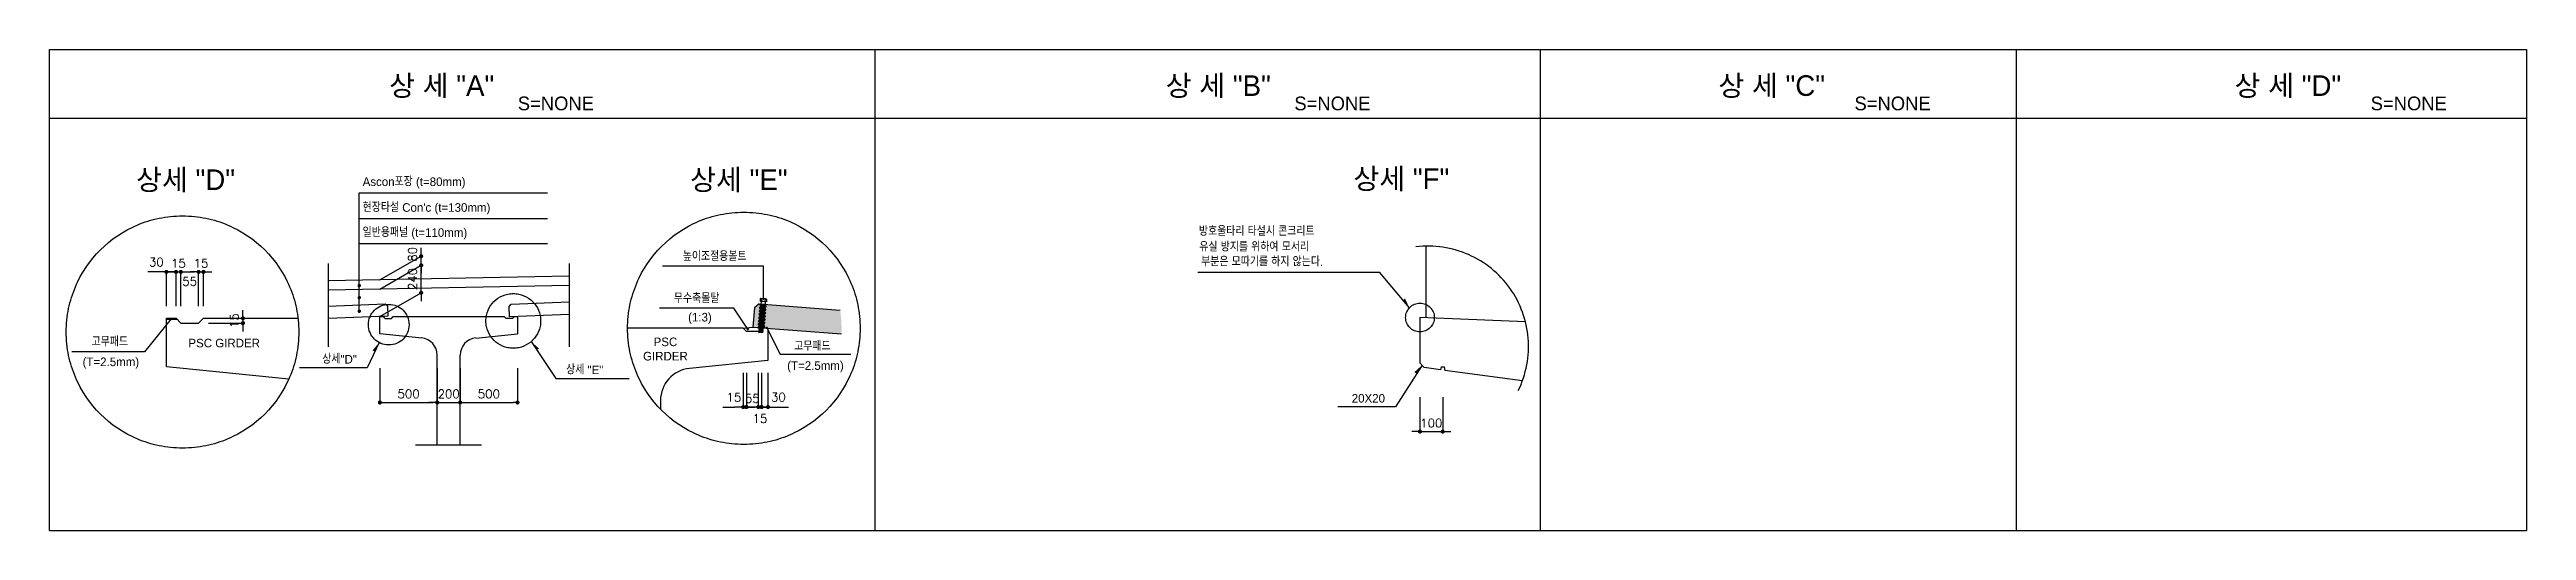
# Model space of a CAD drawing. Extents: x 0 to 720, y -140 to 0.
import ezdxf
from ezdxf.enums import TextEntityAlignment as Align

# ---------------------------------------------------------------- set-up
doc = ezdxf.new("R2010")
doc.units = 0
doc.header["$LTSCALE"] = 300
doc.linetypes.add('CENTER', pattern=[2, 1.25, -0.25, 0.25, -0.25])
doc.linetypes.add('HIDDEN', pattern=[0.375, 0.25, -0.125])
doc.layers.get('0').update_dxf_attribs({"linetype": 'CONTINUOUS'})
for name, color, linetype in [('dim', 1, 'CONTINUOUS'), ('stru', 4, 'CONTINUOUS'), ('txt', 7, 'CONTINUOUS')]:
    doc.layers.add(name, color=color, linetype=linetype)
doc.styles.add('GHS', font='djdg.shx', dxfattribs={"bigfont": 'ghs.shx'})
doc.styles.add('ROMANS', font='ROMANS.SHX')
doc.styles.add('주 TITLE', font='taegulim.TTF')
doc.styles.add('주TITLE', font='taegulim.TTF')

# ---------------------------------------------------------------- blocks, each defined once
blk = doc.blocks.new('DOT')
at = {"color": 1}
blk.add_line((0, 0), (-1, 0), dxfattribs=at)
at = {"color": 7, "const_width": 0.5}
blk.add_lwpolyline([(-0.25, 0, 1), (0.25, 0, 1)], format="xyb", close=True, dxfattribs=at)
blk = doc.blocks.new('arw1')
at = {"color": 1}
blk.add_solid([(0, 0), (2.9, 0.78), (2.9, 0)], dxfattribs=at)

msp = doc.modelspace()

# ---------------------------------------------------------------- hatches: boundary and pattern name
h = msp.add_hatch(color=8)
h.paths.add_polyline_path([(35.29, -78.23), (33.96, -78.23), (33.96, -78.53), (35.26, -78.53), (35.27, -78.52, -0.225892), (35.2, -78.38, -0.263283)])
h.paths.add_polyline_path([(36.77, -78.23), (35.47, -78.23, -0.263283), (35.55, -78.38, -0.259345), (35.47, -78.53), (37.07, -78.53)])
msp.add_hatch(color=8).paths.add_polyline_path([(229.81, -75.85), (206.24, -74.06), (204.9, -75.21), (204.48, -80.82), (230.18, -82.77, 0.012003), (230.22, -81.15, 0.039414)])

# ---------------------------------------------------------------- linework, layer by layer
for p, q in [((0, -140), (0, 0)), ((0, 0), (240, 0)), ((240, -140), (240, 0)), ((240, 0), (720, 0)), ((433.3, 0), (433.3, -140)), ((571.7, 0), (571.7, -140)), ((720, 0), (720, -140)), ((0, -20), (240, -20)), ((240, -20), (720, -20)), ((0, -140), (240, -140)), ((240, -140), (720, -140))]:
    msp.add_line(p, q)
at = {"color": 1}
for p, q in [((90.04, -76.18), (90.04, -41.68)), ((90.04, -41.68), (144.74, -41.68)), ((90.04, -49.18), (144.74, -49.18)), ((90.04, -56.47), (144.74, -56.47)), ((207.51, -63.1), (178.19, -63.1)), ((207.51, -72.53), (207.51, -63.1)), ((333.75, -64.8), (386.6, -64.8)), ((395.28, -75.21), (386.6, -64.8)), ((35.38, -78.38), (27.57, -88)), ((198.93, -75.33), (177.28, -75.33)), ((202.96, -81.37), (198.93, -75.33)), ((207.82, -78.68), (206.27, -78.8)), ((207.82, -78.68), (206.27, -78.8)), ((207.83, -78.87), (206.28, -78.99)), ((207.89, -77.71), (206.34, -77.84)), ((207.89, -77.71), (206.34, -77.84)), ((207.9, -77.9), (206.36, -78.02)), ((206.36, -79.13), (206.43, -79.08)), ((206.42, -79.23), (206.36, -79.13)), ((206.37, -78.99), (206.44, -78.93)), ((206.43, -79.08), (206.37, -78.99)), ((206.38, -78.84), (206.45, -78.78)), ((206.44, -78.93), (206.38, -78.84)), ((206.39, -79.14), (206.45, -79.08)), ((207.64, -79.08), (206.39, -79.14)), ((206.44, -79.23), (206.39, -79.14)), ((206.4, -78.69), (206.46, -78.63)), ((206.45, -78.78), (206.4, -78.69)), ((206.4, -78.99), (206.46, -78.93)), ((207.66, -78.93), (206.4, -78.99)), ((206.45, -79.08), (206.4, -78.99)), ((207.96, -76.75), (206.41, -76.87)), ((206.41, -78.54), (206.47, -78.48)), ((206.46, -78.63), (206.41, -78.54)), ((206.41, -78.84), (206.48, -78.78)), ((207.67, -78.78), (206.41, -78.84)), ((206.46, -78.93), (206.41, -78.84)), ((206.42, -78.39), (206.49, -78.33)), ((206.47, -78.48), (206.42, -78.39)), ((206.42, -78.69), (206.49, -78.63)), ((207.68, -78.64), (206.42, -78.69)), ((206.48, -78.78), (206.42, -78.69)), ((207.98, -76.93), (206.43, -77.05)), ((206.43, -78.24), (206.5, -78.18)), ((206.49, -78.33), (206.43, -78.24)), ((206.43, -78.54), (206.5, -78.48)), ((207.69, -78.49), (206.43, -78.54)), ((206.49, -78.63), (206.43, -78.54)), ((206.44, -78.09), (206.51, -78.03)), ((206.5, -78.18), (206.44, -78.09)), ((206.44, -78.39), (206.51, -78.34)), ((207.7, -78.34), (206.44, -78.39)), ((206.5, -78.48), (206.44, -78.39)), ((206.44, -79.23), (207.58, -79.14)), ((206.45, -77.94), (206.52, -77.88)), ((206.51, -78.03), (206.45, -77.94)), ((206.45, -78.24), (206.52, -78.19)), ((207.71, -78.19), (206.45, -78.24)), ((206.51, -78.34), (206.45, -78.24)), ((206.45, -79.08), (207.59, -78.99)), ((206.46, -77.79), (206.53, -77.74)), ((206.52, -77.88), (206.46, -77.79)), ((206.46, -78.93), (207.6, -78.84)), ((206.47, -77.64), (206.54, -77.59)), ((206.53, -77.74), (206.47, -77.64)), ((206.47, -78.1), (206.53, -78.04)), ((207.72, -78.04), (206.47, -78.1)), ((206.52, -78.19), (206.47, -78.1)), ((206.48, -77.95), (206.54, -77.89)), ((207.73, -77.89), (206.48, -77.95)), ((206.53, -78.04), (206.48, -77.95)), ((206.48, -78.78), (207.61, -78.69)), ((208.04, -75.78), (206.49, -75.9)), ((206.49, -77.5), (206.55, -77.44)), ((206.54, -77.59), (206.49, -77.5)), ((206.49, -77.8), (206.55, -77.74)), ((207.75, -77.74), (206.49, -77.8)), ((206.54, -77.89), (206.49, -77.8)), ((206.49, -78.63), (207.62, -78.54)), ((208.05, -75.97), (206.5, -76.09)), ((206.5, -77.35), (206.56, -77.29)), ((206.55, -77.44), (206.5, -77.35)), ((206.5, -77.65), (206.57, -77.59)), ((207.76, -77.59), (206.5, -77.65)), ((206.55, -77.74), (206.5, -77.65)), ((206.5, -78.48), (207.63, -78.4)), ((206.51, -77.2), (206.58, -77.14)), ((206.56, -77.29), (206.51, -77.2)), ((206.51, -77.5), (206.58, -77.44)), ((207.77, -77.44), (206.51, -77.5)), ((206.57, -77.59), (206.51, -77.5)), ((206.51, -78.34), (207.64, -78.25)), ((206.57, -72.58), (206.52, -73.27)), ((208.39, -73.41), (206.52, -73.27)), ((206.52, -77.05), (206.59, -76.99)), ((206.58, -77.14), (206.52, -77.05)), ((206.52, -77.35), (206.59, -77.29)), ((207.78, -77.3), (206.52, -77.35)), ((206.58, -77.44), (206.52, -77.35)), ((206.52, -78.19), (207.66, -78.1)), ((206.53, -76.9), (206.6, -76.84)), ((206.59, -76.99), (206.53, -76.9)), ((206.53, -77.2), (206.6, -77.14)), ((207.79, -77.15), (206.53, -77.2)), ((206.59, -77.29), (206.53, -77.2)), ((206.53, -78.04), (207.67, -77.95)), ((206.54, -76.75), (206.61, -76.69)), ((206.6, -76.84), (206.54, -76.75)), ((206.54, -77.05), (206.61, -76.99)), ((207.8, -77), (206.54, -77.05)), ((206.6, -77.14), (206.54, -77.05)), ((206.54, -77.89), (207.68, -77.8)), ((206.55, -76.6), (206.62, -76.54)), ((206.61, -76.69), (206.55, -76.6)), ((206.55, -77.74), (207.69, -77.65)), ((206.56, -74.93), (208.11, -74.81)), ((206.56, -76.9), (206.62, -76.85)), ((207.81, -76.85), (206.56, -76.9)), ((206.61, -76.99), (206.56, -76.9)), ((206.57, -76.45), (206.63, -76.39)), ((206.62, -76.54), (206.57, -76.45)), ((206.57, -76.75), (206.63, -76.7)), ((207.82, -76.7), (206.57, -76.75)), ((206.62, -76.85), (206.57, -76.75)), ((206.57, -77.59), (207.7, -77.5)), ((206.58, -75.12), (208.12, -75)), ((206.58, -76.3), (206.64, -76.25)), ((206.63, -76.39), (206.58, -76.3)), ((206.58, -76.61), (206.65, -76.55)), ((207.84, -76.55), (206.58, -76.61)), ((206.63, -76.7), (206.58, -76.61)), ((206.58, -77.44), (207.71, -77.35)), ((206.59, -76.15), (206.65, -76.1)), ((206.64, -76.25), (206.59, -76.15)), ((206.59, -76.46), (206.66, -76.4)), ((207.85, -76.4), (206.59, -76.46)), ((206.65, -76.55), (206.59, -76.46)), ((206.59, -77.29), (207.72, -77.2)), ((206.6, -76.01), (206.67, -75.95)), ((206.65, -76.1), (206.6, -76.01)), ((206.6, -76.31), (206.67, -76.25)), ((207.86, -76.25), (206.6, -76.31)), ((206.66, -76.4), (206.6, -76.31)), ((206.6, -77.14), (207.74, -77.05)), ((208.17, -74.21), (206.61, -74.09)), ((206.61, -74.09), (206.61, -74.17)), ((206.62, -74.09), (206.61, -74.17)), ((206.62, -74.09), (206.61, -74.17)), ((208.16, -74.29), (206.61, -74.17)), ((206.61, -75.86), (206.68, -75.8)), ((206.67, -75.95), (206.61, -75.86)), ((206.61, -76.16), (206.68, -76.1)), ((207.87, -76.1), (206.61, -76.16)), ((206.67, -76.25), (206.61, -76.16)), ((206.61, -76.99), (207.75, -76.91)), ((206.63, -74.09), (206.62, -74.17)), ((206.62, -75.71), (206.69, -75.65)), ((206.68, -75.8), (206.62, -75.71)), ((206.62, -76.01), (206.69, -75.95)), ((207.88, -75.95), (206.62, -76.01)), ((206.68, -76.1), (206.62, -76.01)), ((206.62, -76.85), (207.76, -76.76)), ((206.63, -75.56), (206.7, -75.5)), ((206.69, -75.65), (206.63, -75.56)), ((206.63, -75.86), (206.7, -75.8)), ((207.89, -75.81), (206.63, -75.86)), ((206.69, -75.95), (206.63, -75.86)), ((206.63, -76.7), (207.77, -76.61)), ((206.65, -74.09), (206.64, -74.17)), ((206.64, -75.41), (206.71, -75.35)), ((206.7, -75.5), (206.64, -75.41)), ((206.65, -75.71), (206.71, -75.65)), ((207.9, -75.66), (206.65, -75.71)), ((206.7, -75.8), (206.65, -75.71)), ((206.65, -76.55), (207.78, -76.46)), ((206.66, -75.26), (206.72, -75.2)), ((206.71, -75.35), (206.66, -75.26)), ((206.66, -75.56), (206.72, -75.51)), ((207.92, -75.51), (206.66, -75.56)), ((206.71, -75.65), (206.66, -75.56)), ((206.66, -76.4), (207.79, -76.31)), ((206.67, -73.28), (206.67, -73.34)), ((208.23, -73.46), (206.67, -73.34)), ((206.67, -75.11), (206.73, -75.05)), ((206.72, -75.2), (206.67, -75.11)), ((206.67, -75.41), (206.74, -75.36)), ((207.93, -75.36), (206.67, -75.41)), ((206.72, -75.51), (206.67, -75.41)), ((206.67, -76.25), (207.8, -76.16)), ((206.69, -74.09), (206.68, -74.17)), ((206.68, -74.96), (206.75, -74.91)), ((206.73, -75.05), (206.68, -74.96)), ((206.68, -75.26), (206.75, -75.21)), ((207.94, -75.21), (206.68, -75.26)), ((206.74, -75.36), (206.68, -75.26)), ((206.68, -76.1), (207.81, -76.01)), ((206.69, -74.81), (206.76, -74.76)), ((206.75, -74.91), (206.69, -74.81)), ((206.69, -75.12), (206.76, -75.06)), ((207.95, -75.06), (206.69, -75.12)), ((206.75, -75.21), (206.69, -75.12)), ((206.69, -75.95), (207.83, -75.86)), ((206.7, -74.66), (206.77, -74.61)), ((206.76, -74.76), (206.7, -74.66)), ((206.7, -74.97), (206.77, -74.91)), ((207.96, -74.91), (206.7, -74.97)), ((206.76, -75.06), (206.7, -74.97)), ((206.7, -75.8), (207.84, -75.71)), ((206.71, -74.52), (206.78, -74.46)), ((206.77, -74.61), (206.71, -74.52)), ((206.71, -74.82), (206.78, -74.76)), ((207.97, -74.76), (206.71, -74.82)), ((206.77, -74.91), (206.71, -74.82)), ((206.71, -75.65), (207.85, -75.57)), ((206.72, -74.37), (206.79, -74.31)), ((206.78, -74.46), (206.72, -74.37)), ((206.72, -75.51), (207.86, -75.42)), ((206.74, -74.1), (206.73, -74.18)), ((206.73, -74.21), (206.8, -74.18)), ((206.79, -74.31), (206.73, -74.21)), ((206.73, -74.67), (206.79, -74.61)), ((207.98, -74.61), (206.73, -74.67)), ((206.78, -74.76), (206.73, -74.67)), ((206.74, -74.52), (206.8, -74.46)), ((207.99, -74.46), (206.74, -74.52)), ((206.79, -74.61), (206.74, -74.52)), ((206.74, -75.36), (207.87, -75.27)), ((206.75, -74.37), (206.82, -74.31)), ((208.01, -74.32), (206.75, -74.37)), ((206.8, -74.46), (206.75, -74.37)), ((206.75, -75.21), (207.88, -75.12)), ((206.82, -73.48), (206.76, -74.18)), ((206.76, -74.22), (206.83, -74.19)), ((207.11, -74.21), (206.76, -74.22)), ((206.82, -74.31), (206.76, -74.22)), ((206.76, -75.06), (207.89, -74.97)), ((206.77, -74.1), (206.77, -74.1)), ((206.77, -74.91), (207.9, -74.82)), ((206.78, -74.76), (207.92, -74.67)), ((206.79, -74.61), (207.93, -74.52)), ((208.23, -72.58), (206.8, -72.47)), ((206.8, -74.46), (207.94, -74.37)), ((206.82, -74.31), (207.65, -74.25)), ((206.87, -74.11), (206.86, -74.19)), ((207, -72.61), (206.95, -73.3)), ((207.03, -74.12), (207.02, -74.2)), ((207.26, -74.14), (207.25, -74.22)), ((207.53, -74.16), (207.52, -74.24)), ((207.58, -79.14), (207.64, -79.08)), ((207.63, -79.23), (207.58, -79.14)), ((207.59, -78.99), (207.66, -78.93)), ((207.64, -79.08), (207.59, -78.99)), ((207.6, -78.84), (207.67, -78.78)), ((207.66, -78.93), (207.6, -78.84)), ((207.6, -79.14), (207.67, -79.09)), ((207.66, -79.24), (207.6, -79.14)), ((207.61, -78.69), (207.68, -78.64)), ((207.67, -78.78), (207.61, -78.69)), ((207.61, -79), (207.68, -78.94)), ((207.67, -79.09), (207.61, -79)), ((207.62, -78.54), (207.69, -78.49)), ((207.68, -78.64), (207.62, -78.54)), ((207.62, -78.85), (207.69, -78.79)), ((207.68, -78.94), (207.62, -78.85)), ((207.63, -78.4), (207.7, -78.34)), ((207.69, -78.49), (207.63, -78.4)), ((207.63, -78.7), (207.7, -78.64)), ((207.69, -78.79), (207.63, -78.7)), ((207.64, -78.25), (207.71, -78.19)), ((207.7, -78.34), (207.64, -78.25)), ((207.65, -78.55), (207.71, -78.49)), ((207.7, -78.64), (207.65, -78.55)), ((207.66, -78.1), (207.72, -78.04)), ((207.71, -78.19), (207.66, -78.1)), ((207.66, -78.4), (207.72, -78.34)), ((207.71, -78.49), (207.66, -78.4)), ((207.67, -77.95), (207.73, -77.89)), ((207.72, -78.04), (207.67, -77.95)), ((207.67, -78.25), (207.74, -78.19)), ((207.72, -78.34), (207.67, -78.25)), ((207.68, -77.8), (207.75, -77.74)), ((207.73, -77.89), (207.68, -77.8)), ((207.68, -78.1), (207.75, -78.04)), ((207.74, -78.19), (207.68, -78.1)), ((207.69, -77.65), (207.76, -77.59)), ((207.75, -77.74), (207.69, -77.65)), ((207.69, -77.95), (207.76, -77.89)), ((207.75, -78.04), (207.69, -77.95)), ((207.7, -77.5), (207.77, -77.44)), ((207.76, -77.59), (207.7, -77.5)), ((207.7, -77.8), (207.77, -77.75)), ((207.76, -77.89), (207.7, -77.8)), ((207.71, -77.35), (207.78, -77.3)), ((207.77, -77.44), (207.71, -77.35)), ((207.71, -77.65), (207.78, -77.6)), ((207.77, -77.75), (207.71, -77.65)), ((207.72, -77.2), (207.79, -77.15)), ((207.78, -77.3), (207.72, -77.2)), ((207.73, -77.51), (207.79, -77.45)), ((207.78, -77.6), (207.73, -77.51)), ((207.74, -77.05), (207.8, -77)), ((207.79, -77.15), (207.74, -77.05)), ((207.74, -77.36), (207.8, -77.3)), ((207.79, -77.45), (207.74, -77.36)), ((207.75, -74.17), (207.75, -74.26)), ((207.75, -76.91), (207.81, -76.85)), ((207.8, -77), (207.75, -76.91)), ((207.75, -77.21), (207.82, -77.15)), ((207.8, -77.3), (207.75, -77.21)), ((207.76, -76.76), (207.82, -76.7)), ((207.81, -76.85), (207.76, -76.76)), ((207.76, -77.06), (207.83, -77)), ((207.82, -77.15), (207.76, -77.06)), ((207.77, -76.61), (207.84, -76.55)), ((207.82, -76.7), (207.77, -76.61)), ((207.77, -76.91), (207.84, -76.85)), ((207.83, -77), (207.77, -76.91)), ((207.78, -76.46), (207.85, -76.4)), ((207.84, -76.55), (207.78, -76.46)), ((207.78, -76.76), (207.85, -76.7)), ((207.84, -76.85), (207.78, -76.76)), ((207.79, -76.31), (207.86, -76.25)), ((207.85, -76.4), (207.79, -76.31)), ((207.79, -76.61), (207.86, -76.55)), ((207.85, -76.7), (207.79, -76.61)), ((207.8, -76.16), (207.87, -76.1)), ((207.86, -76.25), (207.8, -76.16)), ((207.8, -76.46), (207.87, -76.41)), ((207.86, -76.55), (207.8, -76.46)), ((207.81, -76.01), (207.88, -75.95)), ((207.87, -76.1), (207.81, -76.01)), ((207.82, -76.31), (207.88, -76.26)), ((207.87, -76.41), (207.82, -76.31)), ((207.83, -75.86), (207.89, -75.81)), ((207.88, -75.95), (207.83, -75.86)), ((207.83, -76.16), (207.89, -76.11)), ((207.88, -76.26), (207.83, -76.16)), ((207.84, -75.71), (207.9, -75.66)), ((207.89, -75.81), (207.84, -75.71)), ((207.84, -76.02), (207.91, -75.96)), ((207.89, -76.11), (207.84, -76.02)), ((207.85, -75.57), (207.92, -75.51)), ((207.9, -75.66), (207.85, -75.57)), ((207.85, -75.87), (207.92, -75.81)), ((207.91, -75.96), (207.85, -75.87)), ((207.86, -75.42), (207.93, -75.36)), ((207.92, -75.51), (207.86, -75.42)), ((207.86, -75.72), (207.93, -75.66)), ((207.92, -75.81), (207.86, -75.72)), ((207.87, -75.27), (207.94, -75.21)), ((207.93, -75.36), (207.87, -75.27)), ((207.87, -75.57), (207.94, -75.51)), ((207.93, -75.66), (207.87, -75.57)), ((207.88, -75.12), (207.95, -75.06)), ((207.94, -75.21), (207.88, -75.12)), ((207.88, -75.42), (207.95, -75.36)), ((207.94, -75.51), (207.88, -75.42)), ((207.89, -74.97), (207.96, -74.91)), ((207.95, -75.06), (207.89, -74.97)), ((207.9, -74.82), (207.97, -74.76)), ((207.96, -74.91), (207.9, -74.82)), ((207.9, -75.27), (207.96, -75.21)), ((207.95, -75.36), (207.9, -75.27)), ((207.92, -74.19), (207.91, -74.27)), ((207.91, -75.12), (207.97, -75.06)), ((207.96, -75.21), (207.91, -75.12)), ((207.92, -74.67), (207.98, -74.61)), ((207.97, -74.76), (207.92, -74.67)), ((207.92, -74.97), (207.98, -74.92)), ((207.97, -75.06), (207.92, -74.97)), ((207.93, -74.52), (207.99, -74.46)), ((207.98, -74.61), (207.93, -74.52)), ((207.93, -74.82), (208, -74.77)), ((207.98, -74.92), (207.93, -74.82)), ((207.94, -74.37), (208.01, -74.32)), ((207.99, -74.46), (207.94, -74.37)), ((207.94, -74.68), (208.01, -74.62)), ((208, -74.77), (207.94, -74.68)), ((208.01, -72.69), (207.95, -73.38)), ((207.95, -74.53), (208.02, -74.47)), ((208.01, -74.62), (207.95, -74.53)), ((207.96, -74.38), (208.03, -74.32)), ((208.02, -74.47), (207.96, -74.38)), ((208.01, -74.32), (207.98, -74.27)), ((208.06, -73.57), (208, -74.27)), ((208.03, -74.32), (208, -74.27)), ((208.01, -74.19), (208.01, -74.19)), ((208.04, -74.2), (208.04, -74.28)), ((208.09, -74.2), (208.09, -74.28)), ((208.14, -74.2), (208.13, -74.28)), ((208.16, -74.21), (208.15, -74.29)), ((208.17, -74.21), (208.16, -74.29)), ((208.16, -74.21), (208.16, -74.29)), ((208.17, -74.21), (208.16, -74.29)), ((208.23, -73.4), (208.23, -73.46)), ((208.44, -72.72), (208.39, -73.41)), ((95.83, -85.3), (92.35, -92.66)), ((140, -85.03), (147.16, -95.74)), ((207.67, -80.62), (206.12, -80.74)), ((207.67, -80.62), (206.12, -80.74)), ((207.68, -80.8), (206.14, -80.93)), ((207.41, -82.21), (206.15, -82.27)), ((206.15, -82.27), (206.22, -82.21)), ((206.2, -82.36), (206.15, -82.27)), ((207.42, -82.06), (206.16, -82.12)), ((206.16, -82.12), (206.23, -82.06)), ((206.22, -82.21), (206.16, -82.12)), ((207.43, -81.91), (206.17, -81.97)), ((206.17, -81.97), (206.24, -81.91)), ((206.23, -82.06), (206.17, -81.97)), ((207.44, -81.76), (206.18, -81.82)), ((206.18, -81.82), (206.25, -81.76)), ((206.24, -81.91), (206.18, -81.82)), ((207.74, -79.65), (206.19, -79.77)), ((206.19, -81.67), (206.26, -81.61)), ((207.45, -81.62), (206.19, -81.67)), ((206.25, -81.76), (206.19, -81.67)), ((206.2, -81.52), (206.27, -81.46)), ((207.46, -81.47), (206.2, -81.52)), ((206.26, -81.61), (206.2, -81.52)), ((206.2, -82.36), (207.34, -82.27)), ((207.76, -79.84), (206.21, -79.96)), ((206.22, -81.37), (206.28, -81.31)), ((207.47, -81.32), (206.22, -81.37)), ((206.27, -81.46), (206.22, -81.37)), ((206.22, -82.21), (207.35, -82.12)), ((206.23, -81.22), (206.29, -81.17)), ((207.49, -81.17), (206.23, -81.22)), ((206.28, -81.31), (206.23, -81.22)), ((206.23, -82.06), (207.36, -81.97)), ((207.5, -81.02), (206.24, -81.07)), ((206.24, -81.07), (206.31, -81.02)), ((206.29, -81.17), (206.24, -81.07)), ((206.24, -81.91), (207.37, -81.82)), ((207.51, -80.87), (206.25, -80.93)), ((206.25, -80.93), (206.32, -80.87)), ((206.31, -81.02), (206.25, -80.93)), ((206.25, -81.76), (207.38, -81.67)), ((207.52, -80.72), (206.26, -80.78)), ((206.26, -80.78), (206.33, -80.72)), ((206.32, -80.87), (206.26, -80.78)), ((206.26, -81.61), (207.4, -81.52)), ((206.27, -80.63), (206.34, -80.57)), ((207.53, -80.57), (206.27, -80.63)), ((206.33, -80.72), (206.27, -80.63)), ((206.27, -81.46), (207.41, -81.37)), ((206.28, -80.48), (206.35, -80.42)), ((207.54, -80.42), (206.28, -80.48)), ((206.34, -80.57), (206.28, -80.48)), ((206.28, -81.31), (207.42, -81.23)), ((206.29, -81.17), (207.43, -81.08)), ((206.3, -80.33), (206.36, -80.27)), ((207.55, -80.27), (206.3, -80.33)), ((206.35, -80.42), (206.3, -80.33)), ((206.31, -80.18), (206.37, -80.12)), ((207.56, -80.13), (206.31, -80.18)), ((206.36, -80.27), (206.31, -80.18)), ((206.31, -81.02), (207.44, -80.93)), ((206.32, -79.73), (206.38, -79.67)), ((206.35, -79.79), (206.32, -79.73)), ((206.32, -80.03), (206.39, -79.97)), ((207.58, -79.98), (206.32, -80.03)), ((206.37, -80.12), (206.32, -80.03)), ((206.32, -80.87), (207.45, -80.78)), ((206.33, -79.58), (206.39, -79.52)), ((206.38, -79.67), (206.33, -79.58)), ((206.33, -79.88), (206.4, -79.83)), ((207.59, -79.83), (206.33, -79.88)), ((206.39, -79.97), (206.33, -79.88)), ((206.33, -80.72), (207.46, -80.63)), ((206.34, -79.43), (206.41, -79.37)), ((206.39, -79.52), (206.34, -79.43)), ((206.34, -79.73), (206.41, -79.68)), ((207.6, -79.68), (206.34, -79.73)), ((206.4, -79.83), (206.34, -79.73)), ((206.34, -80.57), (207.47, -80.48)), ((206.35, -79.28), (206.42, -79.23)), ((206.41, -79.37), (206.35, -79.28)), ((206.35, -79.58), (206.42, -79.53)), ((207.61, -79.53), (206.35, -79.58)), ((206.41, -79.68), (206.35, -79.58)), ((206.35, -80.42), (207.49, -80.33)), ((206.36, -79.44), (206.43, -79.38)), ((207.62, -79.38), (206.36, -79.44)), ((206.42, -79.53), (206.36, -79.44)), ((206.36, -80.27), (207.5, -80.18)), ((206.37, -79.29), (206.44, -79.23)), ((207.63, -79.23), (206.37, -79.29)), ((206.43, -79.38), (206.37, -79.29)), ((206.37, -80.12), (207.51, -80.03)), ((206.39, -79.97), (207.52, -79.89)), ((206.4, -79.83), (207.53, -79.74)), ((206.41, -79.68), (207.54, -79.59)), ((206.42, -79.53), (207.55, -79.44)), ((206.43, -79.38), (207.57, -79.29)), ((207.34, -82.27), (207.41, -82.21)), ((207.35, -82.12), (207.42, -82.06)), ((207.41, -82.21), (207.35, -82.12)), ((207.36, -81.97), (207.43, -81.91)), ((207.42, -82.06), (207.36, -81.97)), ((207.37, -81.82), (207.44, -81.76)), ((207.43, -81.91), (207.37, -81.82)), ((207.38, -81.67), (207.45, -81.62)), ((207.44, -81.76), (207.38, -81.67)), ((207.4, -81.52), (207.46, -81.47)), ((207.45, -81.62), (207.4, -81.52)), ((207.41, -81.37), (207.47, -81.32)), ((207.46, -81.47), (207.41, -81.37)), ((207.42, -81.23), (207.49, -81.17)), ((207.42, -81.23), (207.49, -81.17)), ((207.47, -81.32), (207.42, -81.23)), ((207.43, -81.08), (207.5, -81.02)), ((207.49, -81.17), (207.43, -81.08)), ((207.44, -80.93), (207.51, -80.87)), ((207.5, -81.02), (207.44, -80.93)), ((207.45, -80.78), (207.52, -80.72)), ((207.51, -80.87), (207.45, -80.78)), ((207.46, -80.63), (207.53, -80.57)), ((207.52, -80.72), (207.46, -80.63)), ((207.47, -80.48), (207.54, -80.42)), ((207.53, -80.57), (207.47, -80.48)), ((207.49, -80.33), (207.55, -80.27)), ((207.54, -80.42), (207.49, -80.33)), ((207.5, -80.18), (207.56, -80.13)), ((207.55, -80.27), (207.5, -80.18)), ((207.51, -80.03), (207.58, -79.98)), ((207.56, -80.13), (207.51, -80.03)), ((207.52, -79.89), (207.59, -79.83)), ((207.58, -79.98), (207.52, -79.89)), ((207.53, -79.74), (207.6, -79.68)), ((207.59, -79.83), (207.53, -79.74)), ((207.54, -79.59), (207.61, -79.53)), ((207.6, -79.68), (207.54, -79.59)), ((207.54, -79.89), (207.61, -79.83)), ((207.55, -79.44), (207.62, -79.38)), ((207.61, -79.53), (207.55, -79.44)), ((207.56, -79.74), (207.62, -79.68)), ((207.61, -79.83), (207.56, -79.74)), ((207.57, -79.29), (207.63, -79.23)), ((207.62, -79.38), (207.57, -79.29)), ((207.57, -79.59), (207.63, -79.53)), ((207.62, -79.68), (207.57, -79.59)), ((207.58, -79.44), (207.65, -79.38)), ((207.63, -79.53), (207.58, -79.44)), ((207.59, -79.29), (207.66, -79.24)), ((207.65, -79.38), (207.59, -79.29)), ((208.51, -81.04), (212.41, -88.64)), ((27.57, -88), (6.5, -88)), ((92.35, -92.66), (72.68, -92.66)), ((212.41, -88.64), (232.96, -88.64)), ((398.96, -91.89), (391.2, -104.02)), ((147.16, -95.74), (168.53, -95.74)), ((391.2, -104.02), (374.52, -104.02))]:
    msp.add_line(p, q, dxfattribs=at)
at = {"color": 1, "linetype": 'CENTER'}
for p, q in [((81.04, -62.24), (81.04, -86.57)), ((151.02, -62.24), (151.02, -86.57)), ((106.38, -115.1), (125.59, -115.1))]:
    msp.add_line(p, q, dxfattribs=at)
at = {"color": 1, "linetype": 'HIDDEN', "ltscale": 0.1}
for p, q in [((206.28, -79.05), (207.79, -79.41)), ((206.31, -78.27), (207.82, -78.62)), ((206.35, -78.08), (207.86, -78.44)), ((206.38, -77.3), (207.89, -77.65)), ((206.42, -77.12), (207.94, -77.47)), ((206.46, -76.33), (207.97, -76.68)), ((206.5, -76.15), (208.01, -76.5)), ((206.53, -75.36), (208.04, -75.72)), ((206.57, -75.18), (208.08, -75.53)), ((206.6, -74.39), (208.11, -74.75)), ((206.65, -74.21), (208.16, -74.57)), ((206.16, -80.2), (207.67, -80.56)), ((206.2, -80.02), (207.72, -80.37)), ((206.23, -79.23), (207.75, -79.59))]:
    msp.add_line(p, q, dxfattribs=at)
at = {"color": 7, "const_width": 0.5}
for points in [[(89.79, -68.72, 1), (90.29, -68.72, 1)], [(89.79, -72.21, 1), (90.29, -72.21, 1)], [(89.79, -76.18, 1), (90.29, -76.18, 1)]]:
    msp.add_lwpolyline(points, format="xyb", close=True, dxfattribs=at)
at = {"color": 2, "const_width": 0.352}
for points in [[(35.55, -78.38, -1), (35.2, -78.38, -1)], [(207.69, -72.53, -1), (207.34, -72.53, -1)], [(203.14, -81.37, -1), (202.78, -81.37, -1)], [(208.68, -81.04, -1), (208.33, -81.04, -1)]]:
    msp.add_lwpolyline(points, format="xyb", close=True, dxfattribs=at)
at = {"color": 1, "linetype": 'CENTER'}
for centre, radius in [((38.66, -82.22), 33.79), ((201.83, -81.15), 33.79), ((134.8, -79), 7.96), ((98.6, -80.09), 5.91)]:
    msp.add_circle(centre, radius, dxfattribs=at)
at = {"color": 1, "linetype": 'CENTER', "ltscale": 0.5}
msp.add_circle((398.36, -78.01), 4.17, dxfattribs=at)
msp.add_arc((400.73, -86.41), 29.18, 333.82803, 97.02225, dxfattribs=at)
at = {"color": 1}
for centre, radius, start, end in [((206.28, -79.02), 0.219, 94.48098, 256.83203), ((206.36, -78.05), 0.219, 94.48098, 256.83203), ((206.43, -77.09), 0.219, 94.48098, 256.83203), ((206.28, -79.02), 0.0312, 94.48098, 256.83203), ((206.51, -76.12), 0.219, 94.48098, 256.83203), ((206.36, -78.05), 0.0312, 94.48098, 256.83203), ((206.58, -75.15), 0.219, 94.48098, 256.83203), ((206.43, -77.09), 0.0312, 94.48098, 256.83203), ((206.65, -74.18), 0.219, 184.43073, 256.83203), ((206.51, -76.12), 0.0312, 94.48098, 256.83203), ((206.58, -75.15), 0.0312, 94.48098, 256.83203), ((206.65, -74.18), 0.0312, 172.12817, 256.83203), ((206.69, -73.47), 0.125, 355.6565, 85.6565), ((207.81, -78.65), 0.0312, 274.48098, 76.83203), ((207.81, -78.65), 0.219, 274.48098, 76.83203), ((207.89, -77.68), 0.0312, 274.48098, 76.83203), ((207.89, -77.68), 0.219, 274.48098, 76.83203), ((207.96, -76.71), 0.0312, 274.48098, 76.83203), ((207.96, -76.71), 0.219, 274.48098, 76.83203), ((208.03, -75.75), 0.0312, 274.48098, 76.83203), ((208.03, -75.75), 0.219, 274.48098, 76.83203), ((208.19, -73.58), 0.125, 85.6565, 175.6565), ((208.11, -74.78), 0.0312, 274.48098, 76.83203), ((208.11, -74.78), 0.219, 274.48098, 76.83203), ((206.14, -80.96), 0.219, 94.48098, 173.07586), ((206.21, -79.99), 0.219, 94.48098, 256.83203), ((206.14, -80.96), 0.0312, 94.48098, 157.2849), ((206.21, -79.99), 0.0312, 94.48098, 256.83203), ((207.67, -80.59), 0.0312, 274.48098, 76.83203), ((207.67, -80.59), 0.219, 274.48098, 76.83203), ((207.74, -79.62), 0.0312, 274.48098, 76.83203), ((207.74, -79.62), 0.219, 274.48098, 76.83203)]:
    msp.add_arc(centre, radius, start, end, dxfattribs=at)
for centre, major_axis, ratio in [((206.79, -72.6), (-0.217, 0.016), 0.574242), ((207.51, -72.65), (-0.501, 0.038), 0.248933), ((208.22, -72.71), (-0.217, 0.016), 0.574242)]:
    msp.add_ellipse(centre, major_axis=major_axis, ratio=ratio, start_param=3.141593, end_param=6.283185, dxfattribs=at)
at = {"layer": 'dim', "color": 1}
for p, q in [((31.56, -64.74), (28.6, -64.74)), ((32.76, -64.74), (31.56, -64.74)), ((33.96, -74.74), (33.96, -64.74)), ((33.96, -64.74), (36.77, -64.74)), ((35.57, -64.74), (34.37, -64.74)), ((36.77, -74.74), (36.77, -64.74)), ((36.77, -74.74), (36.77, -64.74)), ((36.77, -64.74), (38.17, -64.74)), ((37.97, -64.74), (39.17, -64.74)), ((38.17, -74.74), (38.17, -64.74)), ((38.17, -74.74), (38.17, -64.74)), ((39.37, -64.74), (40.57, -64.74)), ((39.37, -64.74), (42.13, -64.74)), ((42.13, -64.74), (40.93, -64.74)), ((43.33, -74.74), (43.33, -64.74)), ((43.33, -74.74), (43.33, -64.74)), ((43.33, -64.74), (44.74, -64.74)), ((44.74, -74.74), (44.74, -64.74)), ((45.94, -64.74), (47.14, -64.74)), ((96.03, -67.08), (108.03, -60.16)), ((96.03, -69.75), (108.03, -62.82)), ((96.03, -69.75), (108.03, -62.82)), ((108.03, -58.96), (108.03, -57.76)), ((108.03, -62.82), (108.03, -60.16)), ((108.03, -61.62), (108.03, -60.42)), ((108.03, -70.82), (108.03, -62.82)), ((108.03, -64.02), (108.03, -65.22)), ((96.03, -77.75), (108.03, -70.82)), ((46.21, -78.23), (56.21, -78.23)), ((56.21, -77.03), (56.21, -75.83)), ((56.21, -78.23), (56.21, -79.64)), ((108.03, -72.02), (108.03, -73.22)), ((46.21, -79.64), (56.21, -79.64)), ((56.21, -80.84), (56.21, -82.04)), ((96.03, -92.75), (96.03, -102.75)), ((112.7, -92.75), (112.7, -102.75)), ((112.7, -92.75), (112.7, -102.75)), ((119.36, -92.75), (119.36, -102.75)), ((119.36, -92.75), (119.36, -102.75)), ((136.03, -92.75), (136.03, -102.75)), ((201.65, -94.06), (201.65, -104.06)), ((202.59, -94.06), (202.59, -104.06)), ((202.59, -94.06), (202.59, -104.06)), ((206.02, -94.06), (206.02, -104.06)), ((206.02, -94.06), (206.02, -104.06)), ((206.96, -94.06), (206.96, -104.06)), ((206.96, -94.06), (206.96, -104.06)), ((208.84, -94.06), (208.84, -104.06)), ((97.23, -102.75), (111.5, -102.75)), ((111.5, -102.75), (110.3, -102.75)), ((112.7, -102.75), (119.36, -102.75)), ((120.56, -102.75), (121.76, -102.75)), ((120.56, -102.75), (134.83, -102.75)), ((195.69, -104.06), (199.25, -104.06)), ((200.45, -104.06), (199.25, -104.06)), ((201.39, -104.06), (200.19, -104.06)), ((202.59, -104.06), (201.65, -104.06)), ((206.02, -104.06), (202.59, -104.06)), ((204.82, -104.06), (203.62, -104.06)), ((203.79, -104.06), (204.99, -104.06)), ((205.76, -104.06), (204.56, -104.06)), ((206.96, -104.06), (206.02, -104.06)), ((208.84, -104.06), (206.96, -104.06)), ((207.22, -104.06), (208.42, -104.06)), ((208.16, -104.06), (209.36, -104.06)), ((210.04, -104.06), (211.24, -104.06)), ((211.24, -104.06), (214.8, -104.06)), ((398.36, -101.21), (398.36, -111.21)), ((404.96, -101.21), (404.96, -111.21)), ((397.16, -111.21), (395.96, -111.21)), ((398.36, -111.21), (404.96, -111.21)), ((406.16, -111.21), (407.36, -111.21))]:
    msp.add_line(p, q, dxfattribs=at)
at = {"layer": 'stru'}
for p, q in [((400.16, -78.08), (400.16, -57.23)), ((151.02, -65.99), (81.04, -67.38)), ((151.02, -68.65), (81.04, -70.05)), ((33.96, -92.29), (33.96, -78.23)), ((33.96, -78.23), (36.77, -78.23)), ((33.96, -78.53), (37.07, -78.53)), ((36.77, -78.23), (38.17, -79.64)), ((44.74, -78.23), (43.33, -79.64)), ((44.74, -78.23), (72.21, -78.23)), ((96.03, -82.75), (96.03, -77.75)), ((96.03, -77.75), (97.03, -77.75)), ((97.53, -78.25), (97.03, -77.75)), ((97.53, -78.25), (99.36, -78.25)), ((99.36, -78.25), (99.86, -77.75)), ((99.86, -77.75), (132.2, -77.75)), ((132.7, -78.25), (132.2, -77.75)), ((134.53, -78.25), (132.7, -78.25)), ((134.53, -78.25), (135.03, -77.75)), ((135.03, -77.72), (135.03, -77.75)), ((135.03, -77.75), (136.03, -77.75)), ((136.03, -77.75), (136.03, -82.75)), ((398.36, -78.01), (398.36, -91.21)), ((108.19, -83.97), (96.03, -82.75)), ((123.87, -83.97), (136.03, -82.75)), ((201.65, -81.15), (168.04, -81.15)), ((201.65, -81.15), (204.48, -80.82)), ((201.65, -81.15), (202.59, -82.09)), ((206.02, -82.09), (202.59, -82.09)), ((206.96, -81.15), (206.02, -82.09)), ((208.84, -81.15), (206.96, -81.15)), ((208.84, -81.15), (208.84, -90.53)), ((33.96, -92.29), (69.58, -95.86)), ((112.7, -115.1), (112.7, -88.94)), ((119.36, -115.1), (119.36, -88.94)), ((208.84, -90.53), (186.03, -92.81)), ((398.36, -91.21), (399.55, -92.57)), ((404.36, -93.22), (399.55, -92.57)), ((404.51, -92.32), (404.36, -93.22)), ((404.51, -92.32), (405.41, -92.32)), ((405.41, -92.32), (405.56, -93.38)), ((428.14, -96.42), (405.56, -93.38))]:
    msp.add_line(p, q, dxfattribs=at)
at = {"layer": 'stru', "color": 2}
for p, q in [((204.9, -75.21), (204.48, -80.82)), ((206.24, -74.06), (204.9, -75.21)), ((206.24, -74.06), (229.81, -75.85)), ((204.48, -80.82), (230.18, -82.77))]:
    msp.add_line(p, q, dxfattribs=at)
at = {"layer": 'stru', "color": 4}
for p, q in [((38.17, -79.64), (43.33, -79.64)), ((208.84, -82.4), (208.84, -90.53)), ((177.59, -102.14), (177.59, -103.62)), ((177.59, -103.62), (177.59, -104.69))]:
    msp.add_line(p, q, dxfattribs=at)
at = {"layer": 'stru', "color": 2}
for points in [[(81.04, -74.67), (97.52, -74.02), (98.21, -74.66), (98.33, -77.66), (81.04, -78.34)], [(151.02, -77.12), (133.7, -77.8), (133.58, -74.81), (134.22, -74.11), (151.02, -73.46)]]:
    msp.add_lwpolyline(points, dxfattribs=at)
at = {"layer": 'stru'}
msp.add_lwpolyline([(429.01, -79.22), (398.36, -78.01)], dxfattribs=at)
for centre, radius, start, end in [((107.7, -88.94), 5, 0, 84.28941), ((124.36, -88.94), 5, 95.71059, 180), ((186.96, -102.14), 9.37, 95.71059, 180)]:
    msp.add_arc(centre, radius, start, end, dxfattribs=at)

# ---------------------------------------------------------------- block references
at = {"xscale": 0.9999989999988493, "yscale": -0.9999990000000025, "rotation": 129.8252709859875}
msp.add_blockref('arw1', (395.28, -75.21), dxfattribs=at)
at = {"color": 1, "yscale": -1, "rotation": 244.7120817461366}
msp.add_blockref('arw1', (95.83, -85.3), dxfattribs=at)
at = {"color": 1, "rotation": 303.790700622264}
msp.add_blockref('arw1', (140, -85.03), dxfattribs=at)
at = {"color": 7, "yscale": -0.9999990000000025, "rotation": 237.3730629190893}
msp.add_blockref('arw1', (398.96, -91.89), dxfattribs=at)
at = {"layer": 'dim', "color": 1}
for p, xscale, yscale, zscale in [((33.96, -64.74), 1.19999999999709, 1.200000000000045, 1.2), ((36.77, -64.74), 1.19999999999709, 1.200000000000045, 1.2), ((43.33, -64.74), 1.19999999999709, 1.200000000000045, 1.2), ((43.33, -64.74), 1.19999999999709, 1.200000000000045, 1.2), ((112.7, -102.75), 1.19999999999709, 1.200000000000045, 1.2), ((112.7, -102.75), 1.19999999999709, 1.200000000000045, 1.2), ((136.03, -102.75), 1.19999999999709, 1.200000000000045, 1.2), ((201.65, -104.06), 1.19999999999709, 1.200000000000045, 1.2), ((202.59, -104.06), 1.19999999999709, 1.200000000000045, 1.2), ((206.02, -104.06), 1.19999999999709, 1.200000000000045, 1.2), ((206.96, -104.06), 1.19999999999709, 1.200000000000045, 1.2), ((398.36, -111.21), 1.199998800000003, 1.199998800000003, 1.1999988)]:
    msp.add_blockref('DOT', p, dxfattribs=dict(at, xscale=xscale, yscale=yscale, zscale=zscale))
for p, xscale, yscale, zscale, rotation in [((36.77, -64.74), 1.19999999999709, 1.200000000000045, 1.2, 180), ((38.17, -64.74), 1.19999999999709, 1.200000000000045, 1.2, 180), ((38.17, -64.74), 1.19999999999709, 1.200000000000045, 1.2, 180), ((44.74, -64.74), 1.19999999999709, 1.200000000000045, 1.2, 180), ((108.03, -60.16), 1.200000000000045, 1.200000000000045, 1.2, 270), ((108.03, -62.82), 1.200000000000045, 1.200000000000045, 1.2, 270), ((108.03, -62.82), 1.200000000000045, 1.200000000000045, 1.2, 90), ((108.03, -70.82), 1.200000000000045, 1.200000000000045, 1.2, 90), ((56.21, -78.23), 1.200000000000045, 1.200000000000045, 1.2, 270), ((56.21, -79.64), 1.200000000000045, 1.200000000000045, 1.2, 90), ((96.03, -102.75), 1.19999999999709, 1.200000000000045, 1.2, 180), ((119.36, -102.75), 1.19999999999709, 1.200000000000045, 1.2, 180), ((119.36, -102.75), 1.19999999999709, 1.200000000000045, 1.2, 180), ((202.59, -104.06), 1.19999999999709, 1.200000000000045, 1.2, 180), ((206.02, -104.06), 1.19999999999709, 1.200000000000045, 1.2, 180), ((206.96, -104.06), 1.19999999999709, 1.200000000000045, 1.2, 180), ((208.84, -104.06), 1.19999999999709, 1.200000000000045, 1.2, 180), ((404.96, -111.21), 1.199998800000003, 1.199998800000003, 1.1999988, 180)]:
    msp.add_blockref('DOT', p, dxfattribs=dict(at, xscale=xscale, yscale=yscale, zscale=zscale, rotation=rotation))

# ---------------------------------------------------------------- texts
at = {"layer": 'dim', "color": 7, "char_height": 2.5, "attachment_point": 5, "style": 'ROMANS'}
for s, insert in [('\\A1;30', (31.06, -61.88)), ('\\A1;15', (37.47, -62.24)), ('\\A1;15', (44.03, -62.24)), ('\\A1;55', (40.75, -67.51)), ('\\A1;500', (104.36, -100.25)), ('\\A1;200', (116.03, -100.25)), ('\\A1;500', (127.7, -100.25)), ('\\A1;15', (198.94, -101.23)), ('\\A1;55', (204.31, -101.56)), ('\\A1;30', (211.87, -101.19)), ('\\A1;15', (206.49, -107.42)), ('\\A1;100', (401.66, -108.71))]:
    msp.add_mtext(s, dxfattribs=dict(at, insert=insert))
at = {"layer": 'dim', "color": 7, "char_height": 2.5, "attachment_point": 5, "rotation": 90, "style": 'ROMANS'}
for s, insert in [('\\A1;80', (105.53, -59.61)), ('\\A1;240', (105.53, -66.82)), ('\\A1;15', (53.71, -78.94))]:
    msp.add_mtext(s, dxfattribs=dict(at, insert=insert))
at = {"layer": 'txt', "color": 6}
for s, style, p in [('상 세 "A"', '주TITLE', (113.99, -13.51)), ('상 세 "B"', '주TITLE', (339.73, -13.51)), ('상 세 "C"', '주TITLE', (500.61, -13.51)), ('상 세 "D"', '주TITLE', (650.65, -13.51)), ('상세 "D"', '주TITLE', (39.54, -40.9)), ('상세 "E"', '주TITLE', (200.37, -40.9)), ('상세 "F"', '주 TITLE', (392.94, -40.6))]:
    msp.add_text(s, height=6, dxfattribs=dict(at, style=style)).set_placement(p, align=Align.CENTER)
at = {"layer": 'txt', "color": 4, "style": '주TITLE'}
for p in [(147.18, -17.7), (372.92, -17.7), (535.74, -17.7), (685.79, -17.7)]:
    msp.add_text('S=NONE', height=4, dxfattribs=at).set_placement(p, align=Align.CENTER)
at = {"layer": 'txt', "color": 7, "style": 'GHS'}
for s, p in [('Ascon포장 (t=80mm)', (91.01, -39.74)), ("현장타설 Con'c (t=130mm)", (91.01, -47.24)), ('일반용패널 (t=110mm)', (91.01, -54.53)), ('방호울타리 타설시 콘크리트', (334.12, -54.18)), ('유실 방지를 위하여 모서리', (334.23, -58.75)), ('부분은 모따기를 하지 않는다.', (334.76, -63.05)), ('상세 "E"', (150.16, -94.49))]:
    msp.add_text(s, height=2.5, dxfattribs=at).set_placement(p)
for s, p in [('높이조절용볼트', (193.33, -61.5)), ('무수축몰탈', (188.1, -73.72)), ('(1:3)', (189.06, -79.16)), ('고무패드', (221.75, -87.66)), ('(T=2.5mm)', (222.64, -93.24))]:
    msp.add_text(s, height=2.5, dxfattribs=at).set_placement(p, align=Align.CENTER)
at = {"layer": 'txt', "style": 'GHS'}
for s, p in [('고무패드', (17.53, -86.34)), ('(T=2.5mm)', (17.83, -92.15))]:
    msp.add_text(s, height=2.5, dxfattribs=at).set_placement(p, align=Align.CENTER)
at = {"layer": 'txt', "color": 7, "style": 'GHS'}
for s, p in [('상세"D"', (89.35, -91.41)), ('20X20', (388.2, -102.77))]:
    msp.add_text(s, height=2.5, dxfattribs=at).set_placement(p, align=Align.RIGHT)
at = {"layer": 'txt', "insert": (50.77, -85.46), "char_height": 2.5, "attachment_point": 5, "style": 'GHS'}
msp.add_mtext('PSC GIRDER', dxfattribs=at)
at = {"layer": 'txt', "color": 7, "insert": (179.03, -87.19), "char_height": 2.5, "width": 14.5938, "attachment_point": 5, "style": 'GHS'}
msp.add_mtext('PSC GIRDER', dxfattribs=at)

doc.saveas('drawing.dxf')
